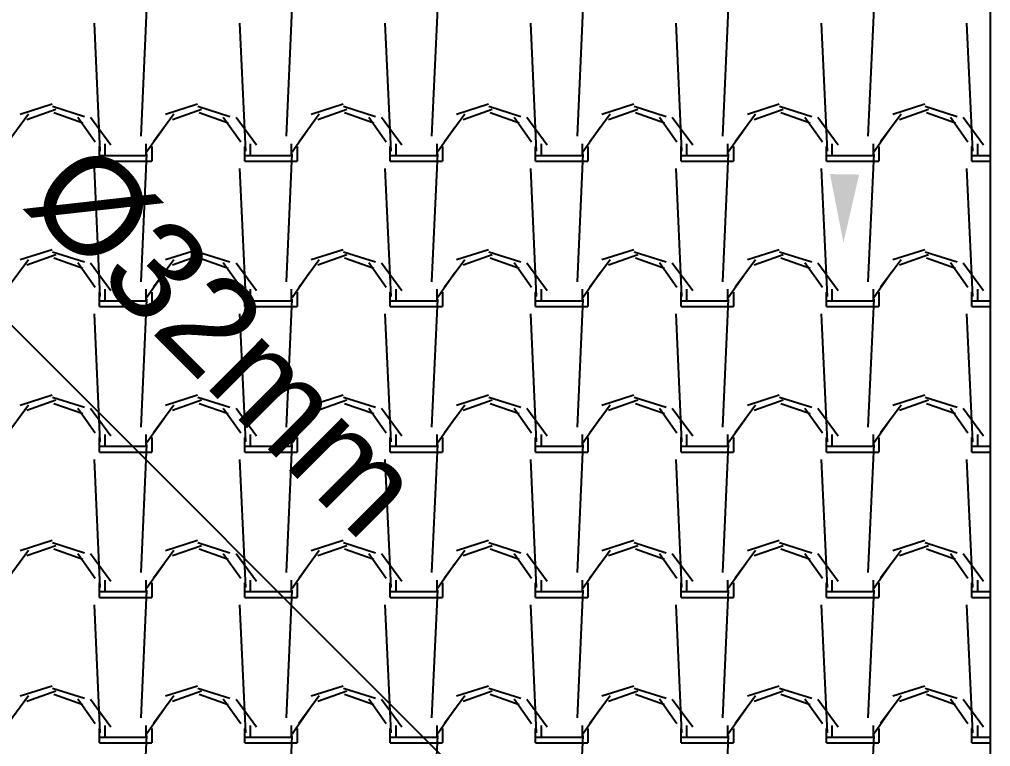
# Model space of a CAD drawing. Header units: millimetres. Extents: x 3923 to 4007, y 744 to 863.
# Drawn here: x 3934.634 to 3936.317, y 836.715 to 837.975 of the extents above; entities that cross this region are included whole.
import ezdxf
from ezdxf.enums import TextEntityAlignment as Align

# ---------------------------------------------------------------- set-up
doc = ezdxf.new("R2010")
doc.units = ezdxf.units.MM
for name, color, linetype in [('-HIDRO', 8, 'Continuous'), ('Esgoto', 5, 'Continuous'), ('TEXTO', 3, 'Continuous'), ('TUBULAÇÃO_ESGOTO', 5, 'Continuous')]:
    doc.layers.add(name, color=color, linetype=linetype)
doc.styles.get("Standard").update_dxf_attribs({"font": 'arial.ttf'})

msp = doc.modelspace()

# ---------------------------------------------------------------- linework, layer by layer
at = {"layer": '-HIDRO', "linetype": 'Continuous'}
for p, q in [((3936.3171, 836.3715), (3936.3171, 838.3035)), ((3934.845, 837.7728), (3934.8551, 837.9945)), ((3935.097, 837.7728), (3935.1071, 837.9945)), ((3935.349, 837.7728), (3935.3591, 837.9945)), ((3935.601, 837.7728), (3935.6111, 837.9945)), ((3935.853, 837.7728), (3935.8631, 837.9945)), ((3936.105, 837.7728), (3936.1151, 837.9945)), ((3934.7743, 837.7471), (3934.7642, 837.9688)), ((3935.0263, 837.7471), (3935.0162, 837.9688)), ((3935.2783, 837.7471), (3935.2682, 837.9688)), ((3935.5303, 837.7471), (3935.5202, 837.9688)), ((3935.7823, 837.7471), (3935.7722, 837.9688)), ((3936.0343, 837.7471), (3936.0242, 837.9688)), ((3936.2863, 837.7471), (3936.2762, 837.9688)), ((3934.691, 837.8281), (3934.6356, 837.8105)), ((3934.6976, 837.8192), (3934.6472, 837.8015)), ((3934.7471, 837.8065), (3934.6916, 837.8241)), ((3934.7442, 837.7956), (3934.6938, 837.8133)), ((3934.943, 837.8281), (3934.8876, 837.8105)), ((3934.9496, 837.8192), (3934.8992, 837.8015)), ((3934.9991, 837.8065), (3934.9436, 837.8241)), ((3934.9962, 837.7956), (3934.9458, 837.8133)), ((3935.195, 837.8281), (3935.1396, 837.8105)), ((3935.2016, 837.8192), (3935.1512, 837.8015)), ((3935.2511, 837.8065), (3935.1956, 837.8241)), ((3935.2482, 837.7956), (3935.1978, 837.8133)), ((3935.447, 837.8281), (3935.3916, 837.8105)), ((3935.4536, 837.8192), (3935.4032, 837.8015)), ((3935.5031, 837.8065), (3935.4476, 837.8241)), ((3935.5002, 837.7956), (3935.4498, 837.8133)), ((3935.699, 837.8281), (3935.6436, 837.8105)), ((3935.7056, 837.8192), (3935.6552, 837.8015)), ((3935.7551, 837.8065), (3935.6996, 837.8241)), ((3935.7522, 837.7956), (3935.7018, 837.8133)), ((3935.951, 837.8281), (3935.8956, 837.8105)), ((3935.9576, 837.8192), (3935.9072, 837.8015)), ((3936.0071, 837.8065), (3935.9516, 837.8241)), ((3936.0042, 837.7956), (3935.9538, 837.8133)), ((3936.203, 837.8281), (3936.1476, 837.8105)), ((3936.2096, 837.8192), (3936.1592, 837.8015)), ((3936.2591, 837.8065), (3936.2036, 837.8241)), ((3936.2562, 837.7956), (3936.2058, 837.8133)), ((3934.6499, 837.8109), (3934.6147, 837.763)), ((3934.7657, 837.7625), (3934.7355, 837.8053)), ((3934.7929, 837.7571), (3934.7576, 837.805)), ((3934.9019, 837.8109), (3934.8667, 837.763)), ((3935.0177, 837.7625), (3934.9875, 837.8053)), ((3935.0449, 837.7571), (3935.0096, 837.805)), ((3935.1539, 837.8109), (3935.1187, 837.763)), ((3935.2697, 837.7625), (3935.2395, 837.8053)), ((3935.2969, 837.7571), (3935.2616, 837.805)), ((3935.4059, 837.8109), (3935.3707, 837.763)), ((3935.5217, 837.7625), (3935.4915, 837.8053)), ((3935.5489, 837.7571), (3935.5136, 837.805)), ((3935.6579, 837.8109), (3935.6227, 837.763)), ((3935.7737, 837.7625), (3935.7435, 837.8053)), ((3935.8009, 837.7571), (3935.7656, 837.805)), ((3935.9099, 837.8109), (3935.8746, 837.763)), ((3936.0257, 837.7625), (3935.9955, 837.8053)), ((3936.0529, 837.7571), (3936.0176, 837.805)), ((3936.1619, 837.8109), (3936.1266, 837.763)), ((3936.2777, 837.7624), (3936.2475, 837.8053)), ((3936.3049, 837.7571), (3936.2696, 837.805)), ((3934.8848, 837.7879), (3934.8546, 837.745)), ((3935.1368, 837.7879), (3935.1066, 837.745)), ((3935.3888, 837.7879), (3935.3586, 837.745)), ((3935.6408, 837.7879), (3935.6106, 837.745)), ((3935.8928, 837.7879), (3935.8626, 837.745)), ((3936.1448, 837.7879), (3936.1146, 837.745)), ((3934.7727, 837.7296), (3934.7727, 837.7548)), ((3934.7828, 837.7397), (3934.7828, 837.7598)), ((3934.8534, 837.7598), (3934.8534, 837.7397)), ((3934.8634, 837.7548), (3934.8634, 837.7296)), ((3935.0247, 837.7296), (3935.0247, 837.7548)), ((3935.0348, 837.7397), (3935.0348, 837.7598)), ((3935.1054, 837.7598), (3935.1054, 837.7397)), ((3935.1154, 837.7548), (3935.1154, 837.7296)), ((3935.2767, 837.7296), (3935.2767, 837.7548)), ((3935.2868, 837.7397), (3935.2868, 837.7598)), ((3935.3574, 837.7598), (3935.3574, 837.7397)), ((3935.3674, 837.7548), (3935.3674, 837.7296)), ((3935.5287, 837.7296), (3935.5287, 837.7548)), ((3935.5388, 837.7397), (3935.5388, 837.7598)), ((3935.6094, 837.7598), (3935.6094, 837.7397)), ((3935.6194, 837.7548), (3935.6194, 837.7296)), ((3935.7807, 837.7296), (3935.7807, 837.7548)), ((3935.7908, 837.7397), (3935.7908, 837.7598)), ((3935.8614, 837.7598), (3935.8614, 837.7397)), ((3935.8714, 837.7548), (3935.8714, 837.7296)), ((3936.0327, 837.7296), (3936.0327, 837.7548)), ((3936.0428, 837.7397), (3936.0428, 837.7598)), ((3936.1134, 837.7598), (3936.1134, 837.7397)), ((3936.1234, 837.7548), (3936.1234, 837.7296)), ((3936.2847, 837.7296), (3936.2847, 837.7548)), ((3936.2948, 837.7397), (3936.2948, 837.7598)), ((3934.7727, 837.7397), (3934.7828, 837.7397)), ((3934.7727, 837.7296), (3934.7828, 837.7296)), ((3934.7828, 837.7397), (3934.8534, 837.7397)), ((3934.7828, 837.7296), (3934.8634, 837.7296)), ((3934.845, 837.5208), (3934.8551, 837.7425)), ((3935.0247, 837.7397), (3935.0348, 837.7397)), ((3935.0247, 837.7296), (3935.0348, 837.7296)), ((3935.0348, 837.7397), (3935.1054, 837.7397)), ((3935.0348, 837.7296), (3935.1154, 837.7296)), ((3935.097, 837.5208), (3935.1071, 837.7425)), ((3935.2767, 837.7397), (3935.2868, 837.7397)), ((3935.2767, 837.7296), (3935.2868, 837.7296)), ((3935.2868, 837.7397), (3935.3574, 837.7397)), ((3935.2868, 837.7296), (3935.3674, 837.7296)), ((3935.349, 837.5208), (3935.3591, 837.7425)), ((3935.5287, 837.7397), (3935.5388, 837.7397)), ((3935.5287, 837.7296), (3935.5388, 837.7296)), ((3935.5388, 837.7397), (3935.6094, 837.7397)), ((3935.5388, 837.7296), (3935.6194, 837.7296)), ((3935.601, 837.5208), (3935.6111, 837.7425)), ((3935.7807, 837.7397), (3935.7908, 837.7397)), ((3935.7807, 837.7296), (3935.7908, 837.7296)), ((3935.7908, 837.7397), (3935.8614, 837.7397)), ((3935.7908, 837.7296), (3935.8714, 837.7296)), ((3935.853, 837.5208), (3935.8631, 837.7425)), ((3936.0327, 837.7397), (3936.0428, 837.7397)), ((3936.0327, 837.7296), (3936.0428, 837.7296)), ((3936.0428, 837.7397), (3936.1134, 837.7397)), ((3936.0428, 837.7296), (3936.1234, 837.7296)), ((3936.105, 837.5208), (3936.1151, 837.7425)), ((3936.2847, 837.7397), (3936.2948, 837.7397)), ((3936.2847, 837.7296), (3936.2948, 837.7296)), ((3936.2948, 837.7397), (3936.3171, 837.7397)), ((3936.2948, 837.7296), (3936.3171, 837.7296)), ((3934.7743, 837.4951), (3934.7642, 837.7168)), ((3935.0263, 837.4951), (3935.0162, 837.7168)), ((3935.2783, 837.4951), (3935.2682, 837.7168)), ((3935.5303, 837.4951), (3935.5202, 837.7168)), ((3935.7823, 837.4951), (3935.7722, 837.7168)), ((3936.0343, 837.4951), (3936.0242, 837.7168)), ((3936.2863, 837.4951), (3936.2762, 837.7168)), ((3934.691, 837.5761), (3934.6356, 837.5584)), ((3934.6976, 837.5672), (3934.6472, 837.5495)), ((3934.7471, 837.5545), (3934.6916, 837.5721)), ((3934.7442, 837.5436), (3934.6938, 837.5613)), ((3934.943, 837.5761), (3934.8876, 837.5584)), ((3934.9496, 837.5672), (3934.8992, 837.5495)), ((3934.9991, 837.5545), (3934.9436, 837.5721)), ((3934.9962, 837.5436), (3934.9458, 837.5613)), ((3935.195, 837.5761), (3935.1396, 837.5584)), ((3935.2016, 837.5672), (3935.1512, 837.5495)), ((3935.2511, 837.5545), (3935.1956, 837.5721)), ((3935.2482, 837.5436), (3935.1978, 837.5613)), ((3935.447, 837.5761), (3935.3916, 837.5584)), ((3935.4536, 837.5672), (3935.4032, 837.5495)), ((3935.5031, 837.5545), (3935.4476, 837.5721)), ((3935.5002, 837.5436), (3935.4498, 837.5613)), ((3935.699, 837.5761), (3935.6436, 837.5584)), ((3935.7056, 837.5672), (3935.6552, 837.5495)), ((3935.7551, 837.5545), (3935.6996, 837.5721)), ((3935.7522, 837.5436), (3935.7018, 837.5613)), ((3935.951, 837.5761), (3935.8956, 837.5584)), ((3935.9576, 837.5672), (3935.9072, 837.5495)), ((3936.0071, 837.5545), (3935.9516, 837.5721)), ((3936.0042, 837.5436), (3935.9538, 837.5613)), ((3936.203, 837.5761), (3936.1476, 837.5584)), ((3936.2096, 837.5672), (3936.1592, 837.5495)), ((3936.2591, 837.5545), (3936.2036, 837.5721)), ((3936.2562, 837.5436), (3936.2058, 837.5613)), ((3934.6499, 837.5589), (3934.6147, 837.511)), ((3934.7657, 837.5105), (3934.7355, 837.5533)), ((3934.7929, 837.5051), (3934.7576, 837.553)), ((3934.9019, 837.5589), (3934.8667, 837.511)), ((3935.0177, 837.5105), (3934.9875, 837.5533)), ((3935.0449, 837.5051), (3935.0096, 837.553)), ((3935.1539, 837.5589), (3935.1187, 837.511)), ((3935.2697, 837.5105), (3935.2395, 837.5533)), ((3935.2969, 837.5051), (3935.2616, 837.553)), ((3935.4059, 837.5589), (3935.3707, 837.511)), ((3935.5217, 837.5105), (3935.4915, 837.5533)), ((3935.5489, 837.5051), (3935.5136, 837.553)), ((3935.6579, 837.5589), (3935.6226, 837.511)), ((3935.7737, 837.5105), (3935.7435, 837.5533)), ((3935.8009, 837.5051), (3935.7656, 837.553)), ((3935.9099, 837.5589), (3935.8746, 837.511)), ((3936.0257, 837.5105), (3935.9955, 837.5533)), ((3936.0529, 837.5051), (3936.0176, 837.553)), ((3936.1619, 837.5589), (3936.1266, 837.511)), ((3936.2777, 837.5105), (3936.2475, 837.5533)), ((3936.3049, 837.5051), (3936.2696, 837.553)), ((3934.8848, 837.5359), (3934.8546, 837.493)), ((3935.1368, 837.5359), (3935.1066, 837.493)), ((3935.3888, 837.5359), (3935.3586, 837.493)), ((3935.6408, 837.5359), (3935.6106, 837.493)), ((3935.8928, 837.5359), (3935.8626, 837.493)), ((3936.1448, 837.5359), (3936.1146, 837.493)), ((3934.7727, 837.4776), (3934.7727, 837.5028)), ((3934.7828, 837.4877), (3934.7828, 837.5078)), ((3934.8534, 837.5078), (3934.8534, 837.4877)), ((3934.8634, 837.5028), (3934.8634, 837.4776)), ((3935.0247, 837.4776), (3935.0247, 837.5028)), ((3935.0348, 837.4877), (3935.0348, 837.5078)), ((3935.1054, 837.5078), (3935.1054, 837.4877)), ((3935.1154, 837.5028), (3935.1154, 837.4776)), ((3935.2767, 837.4776), (3935.2767, 837.5028)), ((3935.2868, 837.4877), (3935.2868, 837.5078)), ((3935.3574, 837.5078), (3935.3574, 837.4877)), ((3935.3674, 837.5028), (3935.3674, 837.4776)), ((3935.5287, 837.4776), (3935.5287, 837.5028)), ((3935.5388, 837.4877), (3935.5388, 837.5078)), ((3935.6094, 837.5078), (3935.6094, 837.4877)), ((3935.6194, 837.5028), (3935.6194, 837.4776)), ((3935.7807, 837.4776), (3935.7807, 837.5028)), ((3935.7908, 837.4877), (3935.7908, 837.5078)), ((3935.8614, 837.5078), (3935.8614, 837.4877)), ((3935.8714, 837.5028), (3935.8714, 837.4776)), ((3936.0327, 837.4776), (3936.0327, 837.5028)), ((3936.0428, 837.4877), (3936.0428, 837.5078)), ((3936.1134, 837.5078), (3936.1134, 837.4877)), ((3936.1234, 837.5028), (3936.1234, 837.4776)), ((3936.2847, 837.4776), (3936.2847, 837.5028)), ((3936.2948, 837.4877), (3936.2948, 837.5078)), ((3934.7727, 837.4877), (3934.7828, 837.4877)), ((3934.7727, 837.4776), (3934.7828, 837.4776)), ((3934.7828, 837.4877), (3934.8534, 837.4877)), ((3934.7828, 837.4776), (3934.8634, 837.4776)), ((3934.845, 837.2688), (3934.8551, 837.4905)), ((3935.0247, 837.4877), (3935.0348, 837.4877)), ((3935.0247, 837.4776), (3935.0348, 837.4776)), ((3935.0348, 837.4877), (3935.1054, 837.4877)), ((3935.0348, 837.4776), (3935.1154, 837.4776)), ((3935.097, 837.2688), (3935.1071, 837.4905)), ((3935.2767, 837.4877), (3935.2868, 837.4877)), ((3935.2767, 837.4776), (3935.2868, 837.4776)), ((3935.2868, 837.4877), (3935.3574, 837.4877)), ((3935.2868, 837.4776), (3935.3674, 837.4776)), ((3935.349, 837.2688), (3935.3591, 837.4905)), ((3935.5287, 837.4877), (3935.5388, 837.4877)), ((3935.5287, 837.4776), (3935.5388, 837.4776)), ((3935.5388, 837.4877), (3935.6094, 837.4877)), ((3935.5388, 837.4776), (3935.6194, 837.4776)), ((3935.601, 837.2688), (3935.6111, 837.4905)), ((3935.7807, 837.4877), (3935.7908, 837.4877)), ((3935.7807, 837.4776), (3935.7908, 837.4776)), ((3935.7908, 837.4877), (3935.8614, 837.4877)), ((3935.7908, 837.4776), (3935.8714, 837.4776)), ((3935.853, 837.2688), (3935.8631, 837.4905)), ((3936.0327, 837.4877), (3936.0428, 837.4877)), ((3936.0327, 837.4776), (3936.0428, 837.4776)), ((3936.0428, 837.4877), (3936.1134, 837.4877)), ((3936.0428, 837.4776), (3936.1234, 837.4776)), ((3936.105, 837.2688), (3936.1151, 837.4905)), ((3936.2847, 837.4877), (3936.2948, 837.4877)), ((3936.2847, 837.4776), (3936.2948, 837.4776)), ((3936.2948, 837.4877), (3936.3171, 837.4877)), ((3936.2948, 837.4776), (3936.3171, 837.4776)), ((3934.7743, 837.2431), (3934.7642, 837.4648)), ((3935.0263, 837.2431), (3935.0162, 837.4648)), ((3935.2783, 837.2431), (3935.2682, 837.4648)), ((3935.5303, 837.2431), (3935.5202, 837.4648)), ((3935.7823, 837.2431), (3935.7722, 837.4648)), ((3936.0343, 837.2431), (3936.0242, 837.4648)), ((3936.2863, 837.2431), (3936.2762, 837.4648)), ((3934.691, 837.3241), (3934.6356, 837.3064)), ((3934.6976, 837.3152), (3934.6472, 837.2975)), ((3934.7471, 837.3025), (3934.6916, 837.3201)), ((3934.7442, 837.2916), (3934.6938, 837.3093)), ((3934.943, 837.3241), (3934.8876, 837.3064)), ((3934.9496, 837.3152), (3934.8992, 837.2975)), ((3934.9991, 837.3025), (3934.9436, 837.3201)), ((3934.9962, 837.2916), (3934.9458, 837.3093)), ((3935.195, 837.3241), (3935.1396, 837.3064)), ((3935.2016, 837.3152), (3935.1512, 837.2975)), ((3935.2511, 837.3025), (3935.1956, 837.3201)), ((3935.2482, 837.2916), (3935.1978, 837.3093)), ((3935.447, 837.3241), (3935.3916, 837.3064)), ((3935.4536, 837.3152), (3935.4032, 837.2975)), ((3935.5031, 837.3025), (3935.4476, 837.3201)), ((3935.5002, 837.2916), (3935.4498, 837.3093)), ((3935.699, 837.3241), (3935.6436, 837.3064)), ((3935.7056, 837.3152), (3935.6552, 837.2975)), ((3935.7551, 837.3025), (3935.6996, 837.3201)), ((3935.7522, 837.2916), (3935.7018, 837.3093)), ((3935.951, 837.3241), (3935.8956, 837.3064)), ((3935.9576, 837.3152), (3935.9072, 837.2975)), ((3936.0071, 837.3025), (3935.9516, 837.3201)), ((3936.0042, 837.2916), (3935.9538, 837.3093)), ((3936.203, 837.3241), (3936.1476, 837.3064)), ((3936.2096, 837.3152), (3936.1592, 837.2975)), ((3936.2591, 837.3025), (3936.2036, 837.3201)), ((3936.2562, 837.2916), (3936.2058, 837.3093)), ((3934.6499, 837.3069), (3934.6147, 837.259)), ((3934.7657, 837.2585), (3934.7355, 837.3013)), ((3934.7929, 837.2531), (3934.7576, 837.301)), ((3934.9019, 837.3069), (3934.8667, 837.259)), ((3935.0177, 837.2585), (3934.9875, 837.3013)), ((3935.0449, 837.2531), (3935.0096, 837.301)), ((3935.1539, 837.3069), (3935.1187, 837.259)), ((3935.2697, 837.2585), (3935.2395, 837.3013)), ((3935.2969, 837.2531), (3935.2616, 837.301)), ((3935.4059, 837.3069), (3935.3707, 837.259)), ((3935.5217, 837.2585), (3935.4915, 837.3013)), ((3935.5489, 837.2531), (3935.5136, 837.301)), ((3935.6579, 837.3069), (3935.6226, 837.259)), ((3935.7737, 837.2585), (3935.7435, 837.3013)), ((3935.8009, 837.2531), (3935.7656, 837.301)), ((3935.9099, 837.3069), (3935.8746, 837.259)), ((3936.0257, 837.2585), (3935.9955, 837.3013)), ((3936.0529, 837.2531), (3936.0176, 837.301)), ((3936.1619, 837.3069), (3936.1266, 837.259)), ((3936.2777, 837.2585), (3936.2475, 837.3013)), ((3936.3049, 837.2531), (3936.2696, 837.301)), ((3934.8848, 837.2839), (3934.8546, 837.241)), ((3935.1368, 837.2839), (3935.1066, 837.241)), ((3935.3888, 837.2839), (3935.3586, 837.241)), ((3935.6408, 837.2839), (3935.6106, 837.241)), ((3935.8928, 837.2839), (3935.8626, 837.241)), ((3936.1448, 837.2839), (3936.1146, 837.241)), ((3934.7727, 837.2256), (3934.7727, 837.2508)), ((3934.7828, 837.2357), (3934.7828, 837.2558)), ((3934.8534, 837.2558), (3934.8534, 837.2357)), ((3934.8634, 837.2508), (3934.8634, 837.2256)), ((3935.0247, 837.2256), (3935.0247, 837.2508)), ((3935.0348, 837.2357), (3935.0348, 837.2558)), ((3935.1054, 837.2558), (3935.1054, 837.2357)), ((3935.1154, 837.2508), (3935.1154, 837.2256)), ((3935.2767, 837.2256), (3935.2767, 837.2508)), ((3935.2868, 837.2357), (3935.2868, 837.2558)), ((3935.3574, 837.2558), (3935.3574, 837.2357)), ((3935.3674, 837.2508), (3935.3674, 837.2256)), ((3935.5287, 837.2256), (3935.5287, 837.2508)), ((3935.5388, 837.2357), (3935.5388, 837.2558)), ((3935.6094, 837.2558), (3935.6094, 837.2357)), ((3935.6194, 837.2508), (3935.6194, 837.2256)), ((3935.7807, 837.2256), (3935.7807, 837.2508)), ((3935.7908, 837.2357), (3935.7908, 837.2558)), ((3935.8614, 837.2558), (3935.8614, 837.2357)), ((3935.8714, 837.2508), (3935.8714, 837.2256)), ((3936.0327, 837.2256), (3936.0327, 837.2508)), ((3936.0428, 837.2357), (3936.0428, 837.2558)), ((3936.1134, 837.2558), (3936.1134, 837.2357)), ((3936.1234, 837.2508), (3936.1234, 837.2256)), ((3936.2847, 837.2256), (3936.2847, 837.2508)), ((3936.2948, 837.2357), (3936.2948, 837.2558)), ((3934.7727, 837.2357), (3934.7828, 837.2357)), ((3934.7727, 837.2256), (3934.7828, 837.2256)), ((3934.7828, 837.2357), (3934.8534, 837.2357)), ((3934.7828, 837.2256), (3934.8634, 837.2256)), ((3934.845, 837.0168), (3934.8551, 837.2385)), ((3935.0247, 837.2357), (3935.0348, 837.2357)), ((3935.0247, 837.2256), (3935.0348, 837.2256)), ((3935.0348, 837.2357), (3935.1054, 837.2357)), ((3935.0348, 837.2256), (3935.1154, 837.2256)), ((3935.097, 837.0168), (3935.1071, 837.2385)), ((3935.2767, 837.2357), (3935.2868, 837.2357)), ((3935.2767, 837.2256), (3935.2868, 837.2256)), ((3935.2868, 837.2357), (3935.3574, 837.2357)), ((3935.2868, 837.2256), (3935.3674, 837.2256)), ((3935.349, 837.0168), (3935.3591, 837.2385)), ((3935.5287, 837.2357), (3935.5388, 837.2357)), ((3935.5287, 837.2256), (3935.5388, 837.2256)), ((3935.5388, 837.2357), (3935.6094, 837.2357)), ((3935.5388, 837.2256), (3935.6194, 837.2256)), ((3935.601, 837.0168), (3935.6111, 837.2385)), ((3935.7807, 837.2357), (3935.7908, 837.2357)), ((3935.7807, 837.2256), (3935.7908, 837.2256)), ((3935.7908, 837.2357), (3935.8614, 837.2357)), ((3935.7908, 837.2256), (3935.8714, 837.2256)), ((3935.853, 837.0168), (3935.8631, 837.2385)), ((3936.0327, 837.2357), (3936.0428, 837.2357)), ((3936.0327, 837.2256), (3936.0428, 837.2256)), ((3936.0428, 837.2357), (3936.1134, 837.2357)), ((3936.0428, 837.2256), (3936.1234, 837.2256)), ((3936.105, 837.0168), (3936.1151, 837.2385)), ((3936.2847, 837.2357), (3936.2948, 837.2357)), ((3936.2847, 837.2256), (3936.2948, 837.2256)), ((3936.2948, 837.2357), (3936.3171, 837.2357)), ((3936.2948, 837.2256), (3936.3171, 837.2256)), ((3934.7743, 836.9911), (3934.7642, 837.2128)), ((3935.0263, 836.9911), (3935.0162, 837.2128)), ((3935.2783, 836.9911), (3935.2682, 837.2128)), ((3935.5303, 836.9911), (3935.5202, 837.2128)), ((3935.7823, 836.9911), (3935.7722, 837.2128)), ((3936.0343, 836.9911), (3936.0242, 837.2128)), ((3936.2863, 836.9911), (3936.2762, 837.2128)), ((3934.691, 837.0721), (3934.6356, 837.0544)), ((3934.6976, 837.0632), (3934.6472, 837.0455)), ((3934.7471, 837.0505), (3934.6916, 837.0681)), ((3934.7442, 837.0396), (3934.6938, 837.0573)), ((3934.943, 837.0721), (3934.8876, 837.0544)), ((3934.9496, 837.0632), (3934.8992, 837.0455)), ((3934.9991, 837.0505), (3934.9436, 837.0681)), ((3934.9962, 837.0396), (3934.9458, 837.0573)), ((3935.195, 837.0721), (3935.1396, 837.0544)), ((3935.2016, 837.0632), (3935.1512, 837.0455)), ((3935.2511, 837.0505), (3935.1956, 837.0681)), ((3935.2482, 837.0396), (3935.1978, 837.0573)), ((3935.447, 837.0721), (3935.3916, 837.0544)), ((3935.4536, 837.0632), (3935.4032, 837.0455)), ((3935.5031, 837.0505), (3935.4476, 837.0681)), ((3935.5002, 837.0396), (3935.4498, 837.0573)), ((3935.699, 837.0721), (3935.6436, 837.0544)), ((3935.7056, 837.0632), (3935.6552, 837.0455)), ((3935.7551, 837.0505), (3935.6996, 837.0681)), ((3935.7522, 837.0396), (3935.7018, 837.0573)), ((3935.951, 837.0721), (3935.8956, 837.0544)), ((3935.9576, 837.0632), (3935.9072, 837.0455)), ((3936.0071, 837.0505), (3935.9516, 837.0681)), ((3936.0042, 837.0396), (3935.9538, 837.0573)), ((3936.203, 837.0721), (3936.1476, 837.0544)), ((3936.2096, 837.0632), (3936.1592, 837.0455)), ((3936.2591, 837.0505), (3936.2036, 837.0681)), ((3936.2562, 837.0396), (3936.2058, 837.0573)), ((3934.6499, 837.0549), (3934.6147, 837.007)), ((3934.7657, 837.0065), (3934.7355, 837.0493)), ((3934.7929, 837.0011), (3934.7576, 837.049)), ((3934.9019, 837.0549), (3934.8667, 837.007)), ((3935.0177, 837.0065), (3934.9875, 837.0493)), ((3935.0449, 837.0011), (3935.0096, 837.049)), ((3935.1539, 837.0549), (3935.1187, 837.007)), ((3935.2697, 837.0065), (3935.2395, 837.0493)), ((3935.2969, 837.0011), (3935.2616, 837.049)), ((3935.4059, 837.0549), (3935.3706, 837.007)), ((3935.5217, 837.0065), (3935.4915, 837.0493)), ((3935.5489, 837.0011), (3935.5136, 837.049)), ((3935.6579, 837.0549), (3935.6226, 837.007)), ((3935.7737, 837.0065), (3935.7435, 837.0493)), ((3935.8009, 837.0011), (3935.7656, 837.049)), ((3935.9099, 837.0549), (3935.8746, 837.007)), ((3936.0257, 837.0065), (3935.9955, 837.0493)), ((3936.0529, 837.0011), (3936.0176, 837.049)), ((3936.1619, 837.0549), (3936.1266, 837.007)), ((3936.2777, 837.0065), (3936.2475, 837.0493)), ((3936.3049, 837.0011), (3936.2696, 837.049)), ((3934.8848, 837.0319), (3934.8546, 836.989)), ((3935.1368, 837.0319), (3935.1066, 836.989)), ((3935.3888, 837.0319), (3935.3586, 836.989)), ((3935.6408, 837.0319), (3935.6106, 836.989)), ((3935.8928, 837.0319), (3935.8626, 836.989)), ((3936.1449, 837.0319), (3936.1146, 836.989)), ((3934.7727, 836.9736), (3934.7727, 836.9988)), ((3934.7828, 836.9837), (3934.7828, 837.0038)), ((3934.8534, 837.0038), (3934.8534, 836.9837)), ((3934.8634, 836.9988), (3934.8634, 836.9736)), ((3935.0247, 836.9736), (3935.0247, 836.9988)), ((3935.0348, 836.9837), (3935.0348, 837.0038)), ((3935.1054, 837.0038), (3935.1054, 836.9837)), ((3935.1154, 836.9988), (3935.1154, 836.9736)), ((3935.2767, 836.9736), (3935.2767, 836.9988)), ((3935.2868, 836.9837), (3935.2868, 837.0038)), ((3935.3574, 837.0038), (3935.3574, 836.9837)), ((3935.3674, 836.9988), (3935.3674, 836.9736)), ((3935.5287, 836.9736), (3935.5287, 836.9988)), ((3935.5388, 836.9837), (3935.5388, 837.0038)), ((3935.6094, 837.0038), (3935.6094, 836.9837)), ((3935.6194, 836.9988), (3935.6194, 836.9736)), ((3935.7807, 836.9736), (3935.7807, 836.9988)), ((3935.7908, 836.9837), (3935.7908, 837.0038)), ((3935.8614, 837.0038), (3935.8614, 836.9837)), ((3935.8714, 836.9988), (3935.8714, 836.9736)), ((3936.0327, 836.9736), (3936.0327, 836.9988)), ((3936.0428, 836.9837), (3936.0428, 837.0038)), ((3936.1134, 837.0038), (3936.1134, 836.9837)), ((3936.1234, 836.9988), (3936.1234, 836.9736)), ((3936.2847, 836.9736), (3936.2847, 836.9988)), ((3936.2948, 836.9837), (3936.2948, 837.0038)), ((3934.7727, 836.9837), (3934.7828, 836.9837)), ((3934.7727, 836.9736), (3934.7828, 836.9736)), ((3934.7828, 836.9837), (3934.8534, 836.9837)), ((3934.7828, 836.9736), (3934.8634, 836.9736)), ((3934.845, 836.7648), (3934.8551, 836.9865)), ((3935.0247, 836.9837), (3935.0348, 836.9837)), ((3935.0247, 836.9736), (3935.0348, 836.9736)), ((3935.0348, 836.9837), (3935.1054, 836.9837)), ((3935.0348, 836.9736), (3935.1154, 836.9736)), ((3935.097, 836.7648), (3935.1071, 836.9865)), ((3935.2767, 836.9837), (3935.2868, 836.9837)), ((3935.2767, 836.9736), (3935.2868, 836.9736)), ((3935.2868, 836.9837), (3935.3574, 836.9837)), ((3935.2868, 836.9736), (3935.3674, 836.9736)), ((3935.349, 836.7648), (3935.3591, 836.9865)), ((3935.5287, 836.9837), (3935.5388, 836.9837)), ((3935.5287, 836.9736), (3935.5388, 836.9736)), ((3935.5388, 836.9837), (3935.6094, 836.9837)), ((3935.5388, 836.9736), (3935.6194, 836.9736)), ((3935.601, 836.7648), (3935.6111, 836.9865)), ((3935.7807, 836.9837), (3935.7908, 836.9837)), ((3935.7807, 836.9736), (3935.7908, 836.9736)), ((3935.7908, 836.9837), (3935.8614, 836.9837)), ((3935.7908, 836.9736), (3935.8714, 836.9736)), ((3935.853, 836.7648), (3935.8631, 836.9865)), ((3936.0327, 836.9837), (3936.0428, 836.9837)), ((3936.0327, 836.9736), (3936.0428, 836.9736)), ((3936.0428, 836.9837), (3936.1134, 836.9837)), ((3936.0428, 836.9736), (3936.1234, 836.9736)), ((3936.105, 836.7648), (3936.1151, 836.9865)), ((3936.2847, 836.9837), (3936.2948, 836.9837)), ((3936.2847, 836.9736), (3936.2948, 836.9736)), ((3936.2948, 836.9837), (3936.3171, 836.9837)), ((3936.2948, 836.9736), (3936.3171, 836.9736)), ((3934.7743, 836.7391), (3934.7642, 836.9608)), ((3935.0263, 836.7391), (3935.0162, 836.9608)), ((3935.2783, 836.7391), (3935.2682, 836.9608)), ((3935.5303, 836.7391), (3935.5202, 836.9608)), ((3935.7823, 836.7391), (3935.7722, 836.9608)), ((3936.0343, 836.7391), (3936.0242, 836.9608)), ((3936.2863, 836.7391), (3936.2762, 836.9608)), ((3934.691, 836.8201), (3934.6356, 836.8024)), ((3934.943, 836.8201), (3934.8876, 836.8024)), ((3935.195, 836.8201), (3935.1396, 836.8024)), ((3935.447, 836.8201), (3935.3916, 836.8024)), ((3935.699, 836.8201), (3935.6436, 836.8024)), ((3935.951, 836.8201), (3935.8956, 836.8024)), ((3936.203, 836.8201), (3936.1476, 836.8024)), ((3934.6976, 836.8112), (3934.6472, 836.7935)), ((3934.7471, 836.7985), (3934.6916, 836.8161)), ((3934.7442, 836.7876), (3934.6938, 836.8053)), ((3934.9496, 836.8112), (3934.8992, 836.7935)), ((3934.9991, 836.7985), (3934.9436, 836.8161)), ((3934.9962, 836.7876), (3934.9458, 836.8053)), ((3935.2016, 836.8112), (3935.1512, 836.7935)), ((3935.2511, 836.7985), (3935.1956, 836.8161)), ((3935.2482, 836.7876), (3935.1978, 836.8053)), ((3935.4536, 836.8112), (3935.4032, 836.7935)), ((3935.5031, 836.7985), (3935.4476, 836.8161)), ((3935.5002, 836.7876), (3935.4498, 836.8053)), ((3935.7056, 836.8112), (3935.6552, 836.7935)), ((3935.7551, 836.7985), (3935.6996, 836.8161)), ((3935.7522, 836.7876), (3935.7018, 836.8053)), ((3935.9576, 836.8112), (3935.9072, 836.7935)), ((3936.0071, 836.7985), (3935.9516, 836.8161)), ((3936.0042, 836.7876), (3935.9538, 836.8053)), ((3936.2096, 836.8112), (3936.1592, 836.7935)), ((3936.2591, 836.7985), (3936.2036, 836.8161)), ((3936.2562, 836.7876), (3936.2058, 836.8053)), ((3934.6499, 836.8029), (3934.6147, 836.755)), ((3934.7657, 836.7545), (3934.7355, 836.7973)), ((3934.7929, 836.7491), (3934.7576, 836.797)), ((3934.9019, 836.8029), (3934.8667, 836.755)), ((3935.0177, 836.7545), (3934.9875, 836.7973)), ((3935.0449, 836.7491), (3935.0096, 836.797)), ((3935.1539, 836.8029), (3935.1186, 836.755)), ((3935.2697, 836.7545), (3935.2395, 836.7973)), ((3935.2969, 836.7491), (3935.2616, 836.797)), ((3935.4059, 836.8029), (3935.3706, 836.755)), ((3935.5217, 836.7545), (3935.4915, 836.7973)), ((3935.5489, 836.7491), (3935.5136, 836.797)), ((3935.6579, 836.8029), (3935.6226, 836.755)), ((3935.7737, 836.7545), (3935.7435, 836.7973)), ((3935.8009, 836.7491), (3935.7656, 836.797)), ((3935.9099, 836.8029), (3935.8746, 836.755)), ((3936.0257, 836.7545), (3935.9955, 836.7973)), ((3936.0529, 836.7491), (3936.0176, 836.797)), ((3936.1619, 836.8029), (3936.1266, 836.755)), ((3936.2777, 836.7545), (3936.2475, 836.7973)), ((3936.3049, 836.7491), (3936.2696, 836.797)), ((3934.8848, 836.7799), (3934.8546, 836.737)), ((3935.1368, 836.7799), (3935.1066, 836.737)), ((3935.3888, 836.7799), (3935.3586, 836.737)), ((3935.6408, 836.7799), (3935.6106, 836.737)), ((3935.8928, 836.7799), (3935.8626, 836.737)), ((3936.1449, 836.7799), (3936.1146, 836.737)), ((3934.7727, 836.7216), (3934.7727, 836.7468)), ((3934.7828, 836.7317), (3934.7828, 836.7518)), ((3934.8534, 836.7518), (3934.8534, 836.7317)), ((3934.8634, 836.7468), (3934.8634, 836.7216)), ((3935.0247, 836.7216), (3935.0247, 836.7468)), ((3935.0348, 836.7317), (3935.0348, 836.7518)), ((3935.1054, 836.7518), (3935.1054, 836.7317)), ((3935.1154, 836.7468), (3935.1154, 836.7216)), ((3935.2767, 836.7216), (3935.2767, 836.7468)), ((3935.2868, 836.7317), (3935.2868, 836.7518)), ((3935.3574, 836.7518), (3935.3574, 836.7317)), ((3935.3674, 836.7468), (3935.3674, 836.7216)), ((3935.5287, 836.7216), (3935.5287, 836.7468)), ((3935.5388, 836.7317), (3935.5388, 836.7518)), ((3935.6094, 836.7518), (3935.6094, 836.7317)), ((3935.6194, 836.7468), (3935.6194, 836.7216)), ((3935.7807, 836.7216), (3935.7807, 836.7468)), ((3935.7908, 836.7317), (3935.7908, 836.7518)), ((3935.8614, 836.7518), (3935.8614, 836.7317)), ((3935.8714, 836.7468), (3935.8714, 836.7216)), ((3936.0327, 836.7216), (3936.0327, 836.7468)), ((3936.0428, 836.7317), (3936.0428, 836.7518)), ((3936.1134, 836.7518), (3936.1134, 836.7317)), ((3936.1234, 836.7468), (3936.1234, 836.7216)), ((3936.2847, 836.7216), (3936.2847, 836.7468)), ((3936.2948, 836.7317), (3936.2948, 836.7518)), ((3934.7727, 836.7317), (3934.7828, 836.7317)), ((3934.7727, 836.7216), (3934.7828, 836.7216)), ((3934.7828, 836.7317), (3934.8534, 836.7317)), ((3934.7828, 836.7216), (3934.8634, 836.7216)), ((3934.845, 836.5128), (3934.8551, 836.7345)), ((3935.0247, 836.7317), (3935.0348, 836.7317)), ((3935.0247, 836.7216), (3935.0348, 836.7216)), ((3935.0348, 836.7317), (3935.1054, 836.7317)), ((3935.0348, 836.7216), (3935.1154, 836.7216)), ((3935.097, 836.5128), (3935.1071, 836.7345)), ((3935.2767, 836.7317), (3935.2868, 836.7317)), ((3935.2767, 836.7216), (3935.2868, 836.7216)), ((3935.2868, 836.7317), (3935.3574, 836.7317)), ((3935.2868, 836.7216), (3935.3674, 836.7216)), ((3935.349, 836.5128), (3935.3591, 836.7345)), ((3935.5287, 836.7317), (3935.5388, 836.7317)), ((3935.5287, 836.7216), (3935.5388, 836.7216)), ((3935.5388, 836.7317), (3935.6094, 836.7317)), ((3935.5388, 836.7216), (3935.6194, 836.7216)), ((3935.601, 836.5128), (3935.6111, 836.7345)), ((3935.7807, 836.7317), (3935.7908, 836.7317)), ((3935.7807, 836.7216), (3935.7908, 836.7216)), ((3935.7908, 836.7317), (3935.8614, 836.7317)), ((3935.7908, 836.7216), (3935.8714, 836.7216)), ((3935.853, 836.5128), (3935.8631, 836.7345)), ((3936.0327, 836.7317), (3936.0428, 836.7317)), ((3936.0327, 836.7216), (3936.0428, 836.7216)), ((3936.0428, 836.7317), (3936.1134, 836.7317)), ((3936.0428, 836.7216), (3936.1234, 836.7216)), ((3936.105, 836.5128), (3936.1151, 836.7345)), ((3936.2847, 836.7317), (3936.2948, 836.7317)), ((3936.2847, 836.7216), (3936.2948, 836.7216)), ((3936.2948, 836.7317), (3936.3171, 836.7317)), ((3936.2948, 836.7216), (3936.3171, 836.7216))]:
    msp.add_line(p, q, dxfattribs=at)
at = {"layer": 'Esgoto'}
msp.add_line((3932.6127, 839.4527), (3936.043, 836.0225), dxfattribs=at)
at = {"layer": 'TUBULAÇÃO_ESGOTO'}
msp.add_solid([(3936.0621, 837.5885), (3936.0893, 837.7064), (3936.0388, 837.7072)], dxfattribs=at)

# ---------------------------------------------------------------- texts
at = {"layer": 'TEXTO'}
msp.add_text('Ø32mm', height=0.168, rotation=315, dxfattribs=at).set_placement((3934.9926, 837.4213), align=Align.MIDDLE_CENTER)

doc.saveas('drawing.dxf')
